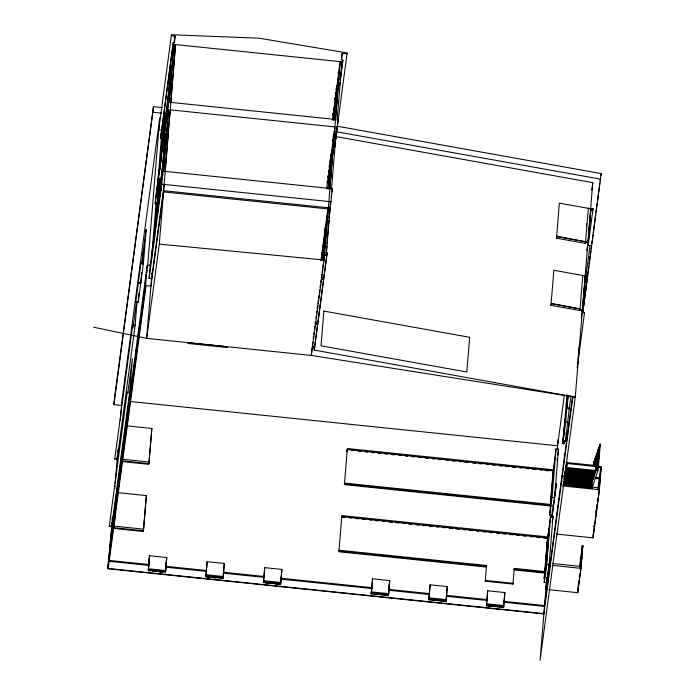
<?xml version="1.0" encoding="UTF-8"?>
<svg xmlns="http://www.w3.org/2000/svg" width="695" height="695" viewBox="0 0 695 695"><rect width="100%" height="100%" fill="white"/><g stroke="black" fill="none" stroke-linecap="round" stroke-linejoin="round"><path stroke-width="1.04" d="M463.6 462.036L463.721 460.542L347.326 448.518L346.996 451.602L347.283 449.517L553.116 470.854L550.205 505.96M464.825 462.158L464.946 460.672L553.159 469.785M121.495 405.428L113.937 404.646L114.388 399.052L153.491 106.683L162.091 107.569M112.043 522.709L111.721 526.601L109.271 526.35L110.957 525.898M117.603 454.521L117.203 459.464L114.779 458.839M572.906 396.68L543.846 613.946L107.69 568.736L110.809 536.957L147.192 265.638L147.722 265.134L159.754 117.811L121.92 400.633L120.304 420.475M148.912 563.741L148.721 565.409L108.298 561.221L108.88 560.396L111.999 522.197M112.26 519.052L112.425 516.958M114.736 488.628L114.996 485.484M115.17 483.39L117.481 455.069M112.208 520.607L112.468 517.462M117.776 452.428L118.037 449.283M108.342 560.9L108.88 560.396L110.357 548.199M110.609 545.123L110.861 542.048M115.431 511.433L113.963 528.443L143.361 531.493L146.376 495.587L118.02 492.651M114.275 524.569L114.449 522.466M111.574 527.444L129.652 392.232L127.176 392.354L129.591 392.979L132.398 358.672L127.819 392.875M117.055 460.307L135.134 325.104L132.658 325.217L135.073 325.851L137.019 302.021M135.777 302.03L140.963 263.118L143.439 263.014L138.227 302.29L135.803 301.665M138.409 282.213L138.331 282.943L140.781 283.195L141.267 277.209M113.937 404.646L153.491 106.683M140.963 263.118L143.379 263.744L146.185 229.385L143.63 248.471L142.345 264.23M138.227 302.29L138.974 293.151M141.398 275.793L141.658 272.64M107.69 568.736L145.559 285.593L147.192 265.638M164.168 184.444L151.562 278.695L149.112 278.443L150.172 265.386L162.778 171.135L332.34 188.71L329.126 217.83M151.562 258.471L156.149 202.332L155.932 203.922L155.202 203.844L155.81 196.39L168.416 102.139L169.146 102.217L173.872 44.402L169.024 102.738M163.186 137.236L161.475 137.063L161.257 138.653L160.528 138.574L173.281 42.465L174.506 42.586L175.044 36.062L171.37 35.68L171.439 34.75L259.131 38.199L347.126 52.959L347.057 53.889L342.157 53.385L341.584 57.668M157.105 190.586L161.475 137.063M160.892 150.216L160.823 151.041L163.742 128.931M154.464 237.204L154.638 235.049M154.82 232.886L159.346 178.389L161.066 178.572L160.545 184.896M160.006 169.311L160.18 167.174M160.441 163.959L164.463 114.71L164.68 113.12L166.392 113.302M154.499 237.777L154.681 235.614M154.942 232.373L159.346 178.389M160.571 163.438L164.68 113.12M151.727 276.688L146.688 338.369L311.351 355.44L575.278 397.114L540.084 660.25L543.89 613.633L107.734 568.423M151.884 274.681L152.049 272.666M155.88 226.926L155.958 225.997M157.261 209.89L157.435 207.779M159.007 203.748L157.782 203.618L157.861 202.688L163.038 163.794M161.448 158.608L161.622 156.479M162.117 150.468L162.048 151.406L167.2 112.477M165.254 127.246L164.029 127.115L164.098 126.273M160.032 191.221L160.206 189.109M164.819 132.554L165.08 129.366M160.554 191.264L165.132 135.125L165.349 133.536L167.061 133.709M166.183 122.311L166.444 119.097M166.618 116.96L170.466 69.856L170.675 68.266L172.395 68.44M160.675 190.751L160.849 188.597M161.032 186.434L165.349 133.536M166.218 122.867L166.479 119.653M166.652 117.507L170.675 68.266M149.112 278.443L161.718 184.192L162.778 171.135M163.568 160.354L163.646 159.416L163.325 161.683M164.863 159.798L164.932 158.868L163.785 158.764L166.409 138.739M155.202 203.844L168.416 102.139M169.815 83.878L169.884 83.009L169.597 85.12M171.248 82.418L170.023 82.288L170.093 81.419M160.528 138.574L173.281 42.465M163.395 171.726L168.537 109.671L167.808 109.602M163.516 171.213L168.537 109.671M164.228 168.477L164.402 166.348M166.287 143.196L166.461 141.094M170.475 91.957L170.649 89.837M165.097 171.978L166.088 159.928L165.801 162.048M166.157 158.999L167.99 136.62M170.04 111.443L167.139 142.979M170.735 102.956L172.247 84.399M172.325 83.469L174.228 60.161M174.297 59.275L175.366 46.174L173.654 45.992M93.729 327.241L146.688 338.369L159.294 244.119L175.583 44.584L174.801 50.414M114.015 527.714L143.422 530.763L146.376 495.587M121.599 460.776L148.904 463.608L151.858 428.45L126.655 425.844M149.46 556.547L148.322 570.256L165.497 571.907L166.722 557.494L149.573 555.713L148.348 570.117M166.722 557.494L165.549 571.342L148.391 569.561L149.573 555.713M165.48 572.037L166.609 558.328M207.153 561.682L205.928 576.086L223.086 577.875L224.311 563.463L207.153 561.682L205.894 576.337L223.052 578.118L224.311 563.463M263.405 582.853L264.734 567.65L281.892 569.431L280.554 584.634M315.322 321.985L315.148 324.113L316.868 324.296L317.076 322.706L315.365 322.523M313.845 346.023L313.671 348.152L313.888 346.562L312.168 346.388M335.711 136.533L592.783 182.655L575.278 397.114L314.253 350.098L327.171 252.789L324.721 252.537M316.868 324.296L317.042 322.167M322.723 259.999L322.984 256.803M323.062 255.873L324.817 234.423M324.886 233.494L325.425 226.961M328.587 188.206L329.456 177.546M329.534 176.617L331.515 152.37M334.139 120.157L335.694 101.088L333.148 120.113M336.84 87.101L333.087 120.244M322.767 260.538L323.201 255.213M323.271 254.274L325.025 232.834M325.104 231.904L325.634 225.371M328.622 188.745L329.665 175.957M329.743 175.018L331.724 150.78M334.269 119.627L337.049 85.511M323.496 261.685L326.181 232.938M326.25 232.008L328.005 210.559M329.76 189.049L330.742 176.999M330.82 176.061L332.644 153.682L333.626 153.786M334.703 128.505L332.723 152.752L333.704 152.857M335.398 120.018L336.91 101.47M340.029 63.236L335.989 98.56M314.409 348.23L311.959 347.978L311.351 355.44L324.113 259.991L340.246 61.646L332.601 118.819M321.16 279.182L322.871 279.355L323.045 277.227M338.135 101.6L338.213 100.662M342.157 53.385L341.619 59.909L342.844 60.039L340.255 80.107M326.329 252.302L326.85 245.908M327.024 243.771L327.545 237.377M327.719 235.249L328.935 220.332M329.109 218.204L329.63 211.81M329.804 209.673L330.542 201.689L330.325 203.279M331.48 189.144L336.632 127.098L337.362 127.176L337.979 119.714L337.24 119.636M337.11 120.157L341.957 61.829L341.749 63.419M145.559 285.593L150.954 286.158L163.716 190.708L330.09 207.961L326.442 252.711L326.068 255.499L324.348 255.317M314.253 350.098L327.171 252.789M347.283 449.517L344.381 484.624L551.187 506.064M371.226 594.025L372.555 578.822L389.704 580.612L388.427 595.554L371.269 593.782L371.894 586.849M371.234 593.843L372.555 578.822M388.375 595.815L389.6 581.402M371.373 592.67L388.531 594.46L389.704 580.612M445.955 601.783L447.285 586.58L430.136 584.79L428.806 599.994L430.031 585.598M459.343 529.269L459.464 527.774L547.677 536.914L546.774 548.477M485.249 581.22L485.353 580.429L513.049 583.296L512.936 584.095L485.249 581.22L486.57 565.504L339.064 550.223L338.96 551.013L486.465 566.303M504.865 592.548L503.588 607.491L486.43 605.719L487.603 591.558L487.716 590.759L504.865 592.548L503.536 607.751M486.387 605.962L487.716 590.759M512.936 584.095L514.265 568.38L544.889 571.551L545.236 567.355M551.031 304.592L551.491 303.411L580.386 308.971L579.899 310.526L550.97 305.34L553.837 270.277L585.416 275.924L582.097 312.55L584.547 312.802L582.158 311.803L582.419 310.057L579.943 309.779M556.556 237.464L557.008 236.283L585.902 241.843L585.416 243.398L556.495 238.211L559.353 203.149L590.898 208.795L588.092 243.102C587.275 247.272 589.004 240.626 585.503 242.494L588.326 208.187L590.898 208.795L587.883 244.692M550.97 305.34L551.491 303.411M556.495 238.211L557.008 236.283M544.124 578.674L546.07 564.097L548.998 528.287L549.484 528.339L546.565 564.14L544.611 578.718L544.124 578.674L547.043 542.865L550.57 516.038L553.02 516.289L549.12 565.052L545.862 589.386M544.724 573.097L544.889 571.551M545.41 565.261L545.923 558.962M546.088 556.869L546.609 550.57M547.069 577.684L546.652 582.749L544.202 582.497L544.559 578.188M544.819 574.956L545.349 568.484M545.61 565.252L545.966 560.943M546.313 556.634L546.583 553.402M546.93 549.093L547.286 544.784M547.547 541.553L548.164 534.012L549.146 534.107M549.684 515.36L553.646 466.875L556.052 448.901L558.502 449.152L554.541 497.637L552.091 497.385L549.684 515.36L552.134 515.612L556.443 483.425L552.056 516.967M544.871 575.564L545.384 569.24M545.731 565.035L545.905 562.924M546.418 556.608L546.591 554.497M547.104 548.181L547.278 546.079M544.202 582.497L546.609 564.522L550.57 516.038M552.091 497.385L556.052 448.901M543.846 613.946L546.843 577.397M551.76 517.149L551.995 514.309M552.16 512.284L552.325 510.26M557.329 448.927L558.12 439.318M547.321 574.652L547.486 572.628M552.134 515.612L552.629 509.539M552.881 506.507L553.046 504.483M563.819 443.549L562.594 443.427L565.148 419.233L564.905 422.247M568.406 396.02L566.833 407.783L569.283 408.043L565.574 441.299L563.124 441.047L566.903 394.717M564.244 430.274L564.653 425.253M564.062 440.534L563.767 444.114L564.218 440.517M563.124 441.047L565.678 421.961L567.798 395.994M565.574 441.299L565.93 436.99M566.104 434.835L566.364 431.604M565.747 469.116L565.669 470.037L595.076 473.086L595.606 469.108M565.93 466.875L565.999 465.954M566.199 466.067L566.277 465.137M566.477 465.25L566.547 464.33L565.947 469.229L595.346 472.27L595.745 469.29M566.503 467.5L567.111 462.601L596.51 465.641L595.902 470.541L566.503 467.5L566.573 466.571M566.755 464.338L566.833 463.417L566.225 468.317L595.632 471.366L596.241 466.467M586.476 225.979L586.649 223.833M579.899 310.526L582.81 275.316L585.416 275.924L582.401 311.829M585.416 243.398L585.937 241.478M587.562 275.88L587.44 277.374L584.99 277.114L585.112 275.628L587.562 275.88L582.731 312.559M587.64 244.666L590.029 245.665L587.579 245.413L586.858 250.756M593.043 208.743L592.922 210.238L590.472 209.986L590.594 208.491L593.043 208.743L588.213 245.422M582.862 312.55L601.158 173.568L337.24 126.212M549.05 589.716L577.719 592.687L578.353 585.103M581.081 566.807L580.594 566.755L582.341 545.549L582.836 545.601L580.977 568.354L577.719 592.687M563.393 483.294L590.689 486.126L590.767 485.206M591.045 484.389L590.967 485.31L563.662 482.478M591.775 480.523L591.845 479.593M592.409 480.315L592.331 481.235L563.984 478.299M593.626 465.824L593.947 462.036L599.933 444.183L600.419 444.235L593.886 462.592L594.381 462.635L600.419 444.235M592.687 479.498L592.609 480.419L564.253 477.482M562.837 485.014L592.097 488.038L592.175 487.108M594.069 466.197L594.433 462.088L593.947 462.036L593.469 465.615M593.782 476.24L593.704 477.161L564.297 474.112M594.616 466.249L595.276 458.37L595.771 458.422L595.111 466.302M594.051 475.423L593.982 476.344L564.575 473.304M594.329 474.607L594.251 475.536L564.844 472.487M595.693 466.302L596.701 454.113L597.196 454.165L596.162 467.387M595.632 471.366L595.702 470.437M595.902 470.541L595.98 469.62M592.097 488.038L598.039 470.22L600.306 444.852L599.82 444.8L598.1 465.633L598.595 465.685L596.675 465.164L596.44 466.571L567.033 463.522L567.268 462.114L565.895 466.215M596.875 465.832L598.195 449.639L598.69 449.691L597.326 466.206M597.144 468.369L596.97 470.524L598.63 465.363M556.321 534.055L592.983 537.861L599.568 487.899L563.115 484.111M593.174 535.671L593.617 530.276M596.51 509.496L596.249 512.728L595.754 512.684M596.64 508.097L596.909 504.857M592.983 537.861L599.411 489.758L601.271 467.005L598.256 466.693M166.07 565.513L165.87 567.19L206.302 571.377L206.493 569.709M223.651 571.481L223.451 573.158L263.883 577.345L264.083 575.677M281.128 578.249L281.032 579.126L371.703 588.526L371.79 587.64L281.128 578.249L281.232 577.449M389.044 588.63L388.853 590.298L429.284 594.486L429.475 592.818M446.633 594.599L446.433 596.267L486.865 600.463L487.056 598.786M504.205 600.567L504.014 602.235L544.454 606.431M593.886 462.592L594.425 462.149L593.956 465.815M599.881 444.67L599.933 444.183M595.641 465.815L599.012 455.373L599.507 455.425L596.128 465.867M165.41 572.515L165.549 571.342M205.842 576.694L206.085 574.73L223.234 576.52L223.13 577.31L205.981 575.529M263.422 582.662L263.666 580.699L280.815 582.488L280.711 583.279L263.561 581.498M445.973 601.592L446.216 599.629L429.067 597.848L428.954 598.638L446.112 600.428M486.396 605.779L486.648 603.816L503.797 605.597L503.693 606.396L486.535 604.607M114.753 459.213L132.658 325.217M171.439 34.75L158.764 129.93L162.439 130.312M133.014 327.875L136.446 302.221M141.598 263.683L143.587 248.836M109.271 526.35L127.176 392.354M174.184 42.491L175.044 36.062M164.029 127.115L169.25 88.1M170.023 82.288L172.716 62.15M174.097 55.713L174.376 53.593M158.92 174.41L161.622 154.186M167.408 111.304L167.912 107.204M168.042 106.544L170.675 86.528M173.376 66.52L174.514 57.685M171.335 90.897L171.761 87.709M172.039 85.589L172.534 81.88M171.257 91.827L172.464 82.809M108.22 568.475L146.046 285.645M157.365 206.406L154.577 227.56L156.714 211.593M169.189 117.802L170.258 109.853L334.912 126.916L326.702 188.319M157.001 209.464L157.426 206.276M157.782 203.618L163.004 164.576M163.785 158.764L166.479 138.609M153.673 243.415L153.96 241.287M155.028 232.912L155.385 230.644M157.852 212.157L158.139 210.046M159.198 201.724L159.546 199.491M159.911 196.45L160.258 194.218M160.614 191.168L160.962 188.936M161.318 185.895L161.605 183.784M162.665 175.835L163.012 173.585M163.229 171.596L164.437 162.986M165.028 167.478L165.453 164.298M165.731 162.178L166.374 157.409M165.089 167.347L165.514 164.168M151.858 428.45L148.843 464.338L121.538 461.506M165.393 572.697L165.514 571.716L148.365 569.935L148.243 570.916L150.398 570.951M205.824 576.885L205.937 576.025L223.095 577.797L222.973 578.666L219.776 578.144M264.734 567.65L263.466 582.497L280.615 584.278L281.892 569.431M332.549 115.518L332.836 113.372M333.27 110.157L333.557 108.02M334.703 99.446L334.99 97.309M335.277 95.163L335.563 93.026M335.989 89.811L336.276 87.666M338.144 73.748L338.43 71.602M335.911 99.498L338.891 77.223L336.988 100.54L334.434 119.627M339.551 84.668L339.838 82.531M340.263 79.317L342.844 60.039M339.542 85.468L339.829 83.322M327.032 182.967L327.31 180.856M327.736 177.685L328.023 175.574M328.44 172.395L328.726 170.284M329.152 167.113L329.43 165.002M329.717 162.882L330.142 159.711M330.568 156.54L330.846 154.429M332.618 141.198L332.896 139.078M333.183 136.958L333.609 133.779M327.901 189.179L332.94 151.162M336.415 128.688L336.632 127.098M335.398 138.991L335.685 136.854M335.972 134.708L336.397 131.494M336.684 129.357L337.118 126.142M337.405 123.997L337.979 119.714M334.59 147.071L347.126 52.959M329.117 188.788L331.037 174.471M333.93 152.874L334.217 150.737M334.642 147.522L337.362 127.176M320.899 260.799L327.901 208.404M321.351 259.921L328.379 207.779M322.497 260.095L326.624 229.228M331.194 197.284L331.628 194.07M331.915 191.924L332.34 188.71M329.934 209.152L330.09 207.961M328.414 223.191L328.839 219.976M312.455 344.268L312.741 342.149M313.167 338.96L313.445 336.84M313.732 334.721L314.157 331.541M314.435 329.421L314.861 326.242M315.93 318.301L316.208 316.182M316.633 313.011L316.92 310.9M317.198 308.78L317.624 305.609M317.91 303.498L318.327 300.327M318.614 298.207L319.04 295.036M319.318 292.925L319.743 289.754M320.03 287.634L320.456 284.464M320.734 282.352L321.02 280.233M321.794 274.403L321.368 277.592L323.088 277.765L322.871 279.355M322.08 272.284L322.506 269.104M322.793 266.984L323.218 263.805M341.697 517.445L341.81 516.654L547.634 537.982M430.031 585.59L430.136 584.79M447.285 586.58L446.008 601.531L428.85 599.75M486.57 565.504L486.404 567.051L338.899 551.76L341.853 515.586L458.24 527.644L458.118 529.138L455.963 528.912M514.265 568.38L514.091 569.917L545.705 573.193M564.34 395.316L557.59 445.79L130.547 401.528M591.775 190.178L592.783 182.655M556.982 460.524L557.251 458.457M557.668 455.355L558.502 449.152M590.698 208.613L590.68 210.385M547.816 540.832L548.65 534.585M551.448 517.132L551.717 515.108M562.594 443.427L563.949 433.306M552.186 522.492L553.02 516.289M585.885 276.636L590.055 245.292M570.943 395.95L569.222 408.79L566.773 408.53M581.385 317.893L581.95 313.619M582.74 311.264L583.174 308.033M583.461 305.887L583.896 302.655M584.182 300.501L584.617 297.278M584.903 295.123L586.623 282.213M586.919 280.068L587.345 276.836M587.631 274.69L588.066 271.458M588.352 269.304L588.787 266.081M589.073 263.926L590.081 256.403M590.368 254.248L590.802 251.017M591.089 248.871L591.523 245.639M591.81 243.493L592.236 240.262M592.531 238.107L592.957 234.884M593.243 232.729L594.251 225.206M594.538 223.052L595.693 214.442M595.98 212.296L596.414 209.065M596.701 206.91L597.135 203.687M597.422 201.533L598.43 194.001M598.716 191.855L599.863 183.245M600.15 181.1L600.584 177.868M600.871 175.713L601.158 173.568M549.276 563.185L546.018 587.518L546.505 587.57L546.061 587.206M577.936 359.089L578.362 355.866M578.648 353.712L579.083 350.497M577.137 368.037L584.573 312.429M567.181 463.218L566.677 466.971L564.601 473.182M579.517 566.807L582.341 545.549M590.342 485.935L590.611 483.937L590.142 487.847L596.084 470.011L596.588 466.258L598.543 466.467M590.42 486.943L590.82 483.955M580.455 563.35L580.733 561.265M581.159 558.128L581.576 555.001M581.854 552.907L582.836 545.601M590.689 486.126L590.959 484.137M580.03 567.181L582.801 545.975L582.314 545.923M592.044 479.706L591.514 483.685L564.21 480.853M593.964 465.615L594.433 462.088M578.666 581.124L578.674 581.176M580.525 567.233L581.915 556.791L581.428 556.738M592.183 479.88L591.784 482.869L564.488 480.036M579.23 577.006L579.517 574.913M580.594 566.755L581.889 557.164L581.402 557.112M592.331 480.063L592.062 482.052L563.706 479.116M595.276 458.37L595.771 458.422M577.875 590.82L581.124 566.486L552.412 563.506M593.556 475.806L593.156 478.794L563.749 475.745M592.574 484.146L592.175 487.456L591.68 487.404M593.695 475.988L593.434 477.978L565.078 475.041M596.701 454.113L597.196 454.165M598.195 449.639L598.69 449.691M599.82 444.8L600.306 444.852M597.891 488.707L600.784 466.962L599.038 488.159L599.524 488.211M598.551 488.142L601.271 467.005M595.893 511.702L596.18 509.565M597.326 501.017L597.613 498.88M598.76 490.331L600.358 478.195L595.415 477.682M111.278 536.922L111.565 534.776M111.999 531.553L112.286 529.399M112.72 526.176L113.007 524.03M113.294 521.884L113.58 519.73M114.015 516.507L114.301 514.361M114.736 511.138L115.023 508.992M115.457 505.769L115.744 503.623M116.178 500.4L116.465 498.245M117.472 490.731L117.759 488.576M118.193 485.353L118.48 483.207M118.915 479.984L119.201 477.839M119.636 474.616L119.922 472.47M120.357 469.247L120.643 467.092M120.93 464.946L121.217 462.801M121.651 459.577L121.938 457.423M122.372 454.2L122.659 452.054M123.093 448.831L123.38 446.685M123.814 443.462L124.101 441.308M124.535 438.093L124.822 435.939M125.109 433.793L125.395 431.647M126.551 423.046L126.838 420.901M127.272 417.678L127.559 415.532M127.984 412.309L128.28 410.154M128.566 408.008L128.853 405.863M130.008 397.271L130.295 395.116M130.73 391.893L131.016 389.747M131.442 386.524L131.737 384.378M132.163 381.155L132.458 379.001M132.745 376.855L133.032 374.709M134.187 366.117L134.474 363.963M134.9 360.74L135.195 358.594M135.621 355.371L135.916 353.225M136.203 351.071L136.628 347.847M137.636 340.333L137.931 338.178M138.357 334.964L138.653 332.809M139.078 329.586L139.365 327.441M139.799 324.217L140.086 322.072M140.52 318.849L140.807 316.694M141.815 309.179L142.11 307.025M142.536 303.802L142.823 301.656M143.257 298.433L143.544 296.287M143.839 294.141L144.265 290.918M145.272 283.395L145.559 281.249M145.993 278.026L146.28 275.872M146.714 272.649L147.001 270.503M147.436 267.28L147.722 265.134L150.172 265.386M572.602 396.176L544.55 605.553L504.101 601.357M578.64 351.079L579.647 343.565M585.216 275.741L585.199 277.514M595.354 466.319L599.012 455.373M597.179 462.392L599.507 455.425M595.989 467.214L596.675 465.164M580.421 308.597L579.96 309.779L582.419 310.057M109.628 551.309L110.105 551.274M159.294 244.119L324.113 259.991M173.133 44.332L342.696 61.907M170.866 102.391L335.52 119.462M153.039 112.277L161.64 113.163M161.718 184.192L331.28 201.767M163.56 191.907L328.214 208.969M324.574 254.396L327.024 254.657M138.375 282.578L140.824 282.83M565.678 421.961L568.128 422.213M598.968 455.859L599.455 455.911M593.843 462.905L594.338 462.957M598.23 467.066L601.245 467.379M597.917 467.361L601.201 467.7M596.084 470.011L598.039 470.22M553.646 466.875L554.627 466.979M565.4 470.854L594.798 473.903M565.122 471.67L594.529 474.72M351.514 450.456L353.668 450.673M357.986 451.125L361.218 451.455M365.527 451.898L367.681 452.124M371.99 452.567L374.145 452.793M378.462 453.236L380.617 453.461M384.926 453.905L387.08 454.13M391.389 454.573L394.621 454.904M398.939 455.355L401.093 455.572M405.402 456.024L407.557 456.241M411.866 456.684L414.02 456.91M418.338 457.353L421.57 457.692M425.879 458.135L428.033 458.361M432.342 458.804L434.497 459.03M438.814 459.473L440.969 459.699M446.355 460.255L448.51 460.472M451.741 460.811L454.973 461.141M459.291 461.584L461.445 461.81M465.902 462.271L468.048 462.496M472.357 462.94L475.58 463.27M478.812 463.608L482.035 463.939M486.335 464.382L488.489 464.607M492.79 465.051L494.944 465.268M499.245 465.72L502.476 466.05M505.699 466.38L508.931 466.719M512.154 467.049L515.386 467.387M519.686 467.831L521.841 468.048M526.141 468.5L529.373 468.83M532.596 469.16L535.828 469.499M540.128 469.942L542.282 470.159M545.505 470.498L548.737 470.828M600.315 478.516L595.415 478.012L600.332 478.568M594.903 478.334L600.289 478.89M563.48 476.561L592.887 479.611M562.889 481.557L591.236 484.493M562.759 485.961L599.411 489.758M122.867 459.291L149.121 462.019M595.797 512.363L596.284 512.415M341.732 517.071L344.963 517.41M349.272 517.853L351.427 518.079M355.736 518.522L358.976 518.861M362.208 519.2L365.44 519.53M369.749 519.982L371.903 520.199M375.135 520.538L378.375 520.868M382.684 521.32L384.839 521.545M389.148 521.988L392.38 522.327M395.611 522.657L398.843 522.996M403.161 523.439L405.315 523.665M408.547 523.995L411.779 524.334M416.088 524.786L419.32 525.116M422.56 525.455L425.792 525.785M429.024 526.124L432.255 526.454M436.564 526.906L438.719 527.131M443.036 527.574L445.191 527.8M449.5 528.243L452.732 528.582M463.652 529.712L465.798 529.938M469.029 530.268L472.253 530.606M476.553 531.049L478.707 531.275M483.008 531.718L486.239 532.049M489.462 532.387L492.694 532.718M496.995 533.169L499.149 533.386M502.372 533.725L505.604 534.055M509.904 534.507L513.136 534.837M516.359 535.176L519.591 535.506M522.814 535.845L526.045 536.175M530.346 536.627L532.492 536.844M536.801 537.296L540.024 537.626M543.255 537.965L546.478 538.295M582.271 546.235L582.757 546.287M547.043 542.865L547.538 542.917M546.07 564.097L546.565 564.14M546.609 564.522L549.059 564.774M552.308 565.382L580.977 568.354M114.232 526.124L143.639 529.173M514.152 569.17L544.784 572.35M108.88 560.396L148.808 564.531M165.957 566.312L206.389 570.499M223.538 572.28L263.97 576.468M388.939 589.421L429.371 593.608M446.52 595.389L486.952 599.585M148.504 568.762L165.653 570.552M371.478 591.879L388.635 593.66M263.509 582.054L280.667 583.843M371.33 593.235L388.479 595.016M428.911 599.203L446.06 600.984M486.491 605.171L503.64 606.952M263.509 582.175L280.658 583.956M371.312 593.461L388.47 595.241M428.893 599.429L446.051 601.21M486.474 605.397L503.632 607.178M152.544 571.177L156.835 571.62M158.981 571.846L163.264 572.289M206.91 576.807L210.125 577.145M213.348 577.476L217.631 577.927M268.783 583.227L270.928 583.444M275.211 583.896L277.357 584.113M488.533 606.188L490.67 606.414M152.526 571.36L154.672 571.585M160.032 572.141L162.178 572.367M206.893 576.998L209.039 577.215M213.33 577.667L215.476 577.884M219.759 578.336L221.905 578.553M265.551 583.079L268.765 583.409M374.44 594.364L376.586 594.581M335.711 131.616L600.706 179.162M556.982 236.656L585.902 241.843M585.477 242.651L587.901 242.92M551.465 303.785L580.386 308.971M323.87 311.082L321.012 345.815L466.823 372.025L469.672 337.301L323.87 311.082M593.964 525.976L593.895 526.671L593.964 525.976M187.989 342.652L187.885 343.443L227.091 347.526L227.195 346.727L187.989 342.652M344.546 483.086L344.442 483.876L550.266 505.213L550.37 504.422L344.546 483.086"/></g></svg>
